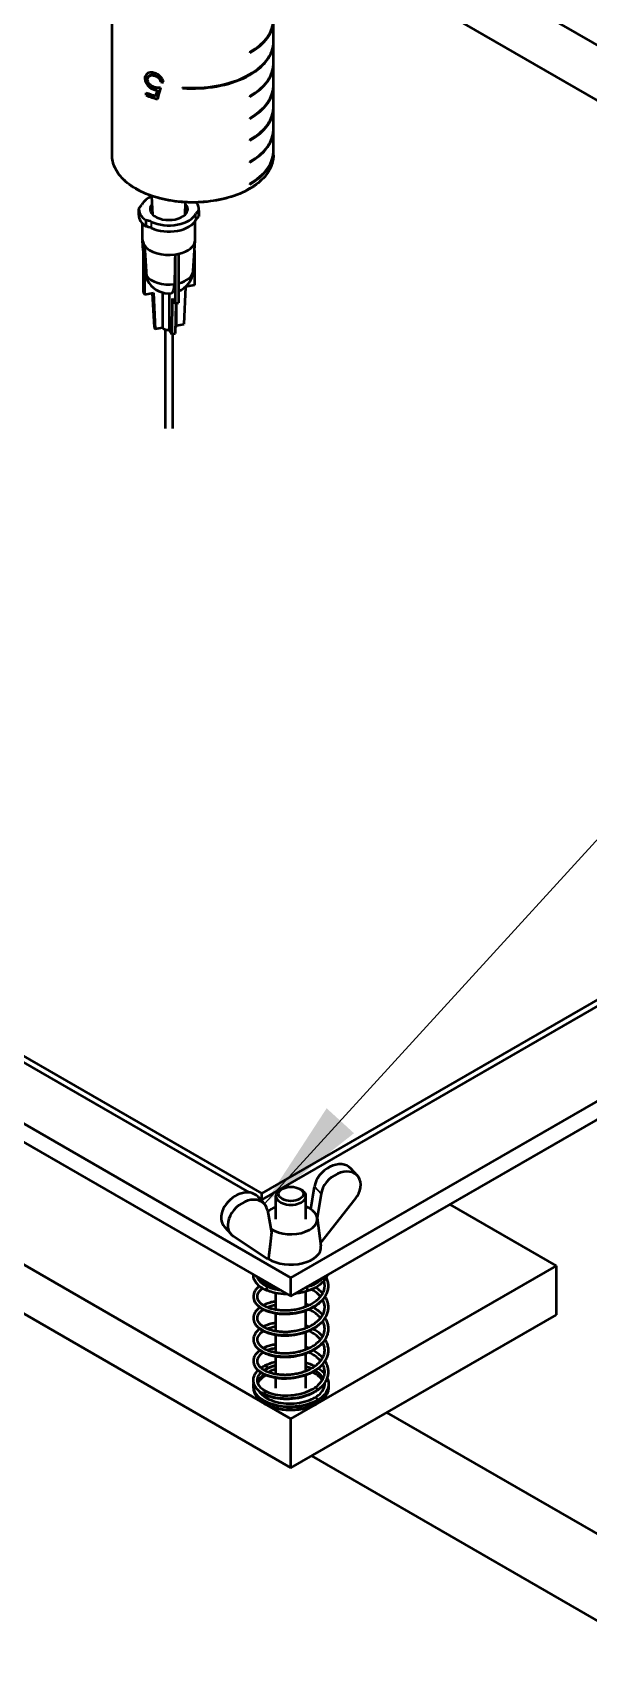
# Model space of a CAD drawing. Header units: millimetres. Extents: x -1328 to 2520, y -765 to 1782.
# Drawn here: x 1706.5 to 1780.5, y 355.6 to 573.2 of the extents above; entities that cross this region are included whole.
import ezdxf

# ---------------------------------------------------------------- set-up
doc = ezdxf.new("R2010")
doc.units = ezdxf.units.MM
doc.header["$LTSCALE"] = 6
for name, color, linetype, lineweight in [('Symbol (ISO)', 7, 'Continuous', 25), ('Visible (ISO)', 7, 'Continuous', 50), ('Visible Narrow (ISO)', 7, 'Continuous', 35)]:
    doc.layers.add(name, color=color, linetype=linetype, lineweight=lineweight)
doc.styles.add('Note Text (ISO)', font='tahoma.ttf')
doc.dimstyles.new('Default - Method 1b (ISO)$7', dxfattribs={"dimscale": 6, "dimtxt": 3.5, "dimasz": 2.5, "dimexe": 3.175, "dimexo": 0, "dimgap": 0.762, "dimtad": 1, "dimtoh": 1, "dimrnd": 1e-08, "dimtxsty": 'Note Text (ISO)', "dimcen": 0.09, "dimdle": 10, "dimclrd": 256, "dimclre": 256, "dimclrt": 256, "dimazin": 2, "dimtfac": 1, "dimtmove": 0, "dimatfit": 3, "dimfxl": 1, "dimtolj": 1, "dimlwd": -1, "dimlwe": -1, "dimarcsym": 0})

msp = doc.modelspace()

# ---------------------------------------------------------------- linework, layer by layer
at = {"layer": 'Visible (ISO)'}
for p, q in [((1717.07, 556.91), (1717.07, 602.17)), ((1890.89, 508.51), (1738.57, 596.45)), ((1885.49, 504.28), (1738.57, 589.1)), ((1738.57, 572.07), (1738.57, 574.91)), ((1735.42, 570.6), (1735.42, 570.52)), ((1738.57, 569.15), (1738.57, 571.99)), ((1738.57, 566.24), (1738.57, 569.07)), ((1721.49, 567.17), (1721.48, 567.14)), ((1721.85, 567.23), (1721.84, 567.2)), ((1722.75, 567.53), (1722.74, 567.5)), ((1723.58, 566.71), (1723.57, 566.68)), ((1726.46, 565.92), (1726.46, 565.83)), ((1738.57, 563.32), (1738.57, 566.15)), ((1721.62, 565.21), (1721.62, 564.88)), ((1721.63, 564.91), (1721.62, 564.88)), ((1721.63, 564.91), (1721.63, 565.21)), ((1722.64, 565.68), (1722.63, 565.65)), ((1722.88, 564.81), (1722.87, 564.78)), ((1723.08, 565.61), (1723.07, 565.58)), ((1735.42, 564.77), (1735.42, 564.68)), ((1735.42, 561.85), (1735.42, 561.77)), ((1738.57, 560.4), (1738.57, 563.23)), ((1738.57, 557.48), (1738.57, 560.32)), ((1735.42, 558.93), (1735.42, 558.85)), ((1738.57, 556.91), (1738.57, 557.4)), ((1735.42, 556.01), (1735.42, 555.93)), ((1735.42, 553.09), (1735.42, 553.01)), ((1722.49, 548.97), (1722.39, 551.46)), ((1720.64, 548.89), (1720.64, 549.71)), ((1726.79, 548.97), (1726.86, 550.62)), ((1728.63, 549.53), (1728.63, 548.71)), ((1728.64, 548.89), (1728.64, 549.71)), ((1721.14, 545.62), (1721.14, 547.77)), ((1721.56, 548.23), (1721.56, 547.41)), ((1728.14, 545.62), (1728.14, 548.11)), ((1721.23, 544.2), (1721.14, 545.55)), ((1721.23, 545.15), (1721.24, 545.15)), ((1721.23, 545.15), (1721.3, 545.01)), ((1721.23, 545.15), (1721.23, 538.62)), ((1721.3, 545.01), (1721.38, 544.87)), ((1721.38, 544.87), (1721.39, 544.87)), ((1721.38, 544.87), (1721.38, 538.34)), ((1727.88, 541.47), (1728.14, 545.55)), ((1728.05, 544.2), (1728.05, 539.57)), ((1725.46, 543.65), (1725.7, 543.7)), ((1725.46, 543.65), (1725.46, 543.66)), ((1725.46, 543.65), (1725.46, 537.12)), ((1725.7, 543.7), (1725.94, 543.74)), ((1725.94, 543.74), (1725.94, 543.75)), ((1725.94, 543.74), (1725.94, 537.21)), ((1721.23, 538.62), (1721.38, 538.34)), ((1721.38, 538.34), (1722.57, 538.56)), ((1722.43, 538.53), (1722.66, 533.98)), ((1722.57, 538.56), (1722.81, 533.7)), ((1723.79, 538.61), (1723.79, 533.88)), ((1724.69, 538.5), (1724.69, 533.62)), ((1725.08, 537.81), (1725.01, 533.05)), ((1725.46, 537.12), (1725.08, 537.81)), ((1726.86, 539.35), (1726.62, 534.4)), ((1728.05, 539.57), (1726.86, 539.35)), ((1725.46, 537.12), (1725.94, 537.21)), ((1725.55, 537.14), (1725.48, 533.14)), ((1725.64, 534.19), (1725.64, 537.15)), ((1722.66, 533.98), (1722.81, 533.7)), ((1723.79, 533.88), (1722.81, 533.7)), ((1724.14, 533.69), (1724.14, 520.47)), ((1724.69, 533.62), (1725.01, 533.05)), ((1725.64, 534.22), (1726.62, 534.4)), ((1725.01, 533.05), (1725.48, 533.14)), ((1725.14, 533.07), (1725.14, 520.47)), ((1572.9, 513.29), (1737, 418.55)), ((1572.9, 512.47), (1735.32, 418.7)), ((1572.9, 504.31), (1740.89, 407.32)), ((1737, 418.55), (1885.49, 504.28)), ((1737, 417.73), (1885.49, 503.46)), ((1572.9, 501.86), (1740.89, 404.87)), ((1740.89, 407.32), (1903.52, 501.22)), ((1740.89, 404.87), (1903.52, 498.77)), ((1572.9, 485.53), (1740.89, 388.54)), ((1593.1, 467.33), (1740.89, 382.01)), ((1749.74, 420.94), (1748.86, 421.91)), ((1736.47, 418.15), (1737.35, 417.18)), ((1736.69, 417.91), (1737, 417.73)), ((1737, 417.73), (1737, 418.55)), ((1738.89, 415.16), (1738.89, 418.22)), ((1739.72, 419.18), (1739.47, 419.04)), ((1742.05, 419.18), (1742.3, 419.04)), ((1742.89, 415.16), (1742.89, 418.22)), ((1743.53, 416.49), (1744.02, 419.48)), ((1744.9, 418.51), (1744.38, 415.31)), ((1737.76, 416.34), (1738.3, 413.36)), ((1744.87, 411.99), (1749.45, 417.82)), ((1776.24, 408.95), (1762.1, 417.12)), ((1732.03, 414.11), (1732.92, 413.14)), ((1744.38, 415.31), (1744.88, 411.58)), ((1737.79, 409.84), (1733.21, 412.89)), ((1744.82, 411.98), (1744.87, 411.99)), ((1737.89, 409.87), (1737.79, 409.84)), ((1740.89, 388.54), (1776.24, 408.95)), ((1740.89, 404.87), (1740.89, 407.32)), ((1776.24, 402.42), (1776.24, 408.95)), ((1738.89, 405.81), (1738.89, 406)), ((1738.89, 403.12), (1738.89, 405.3)), ((1742.89, 403.52), (1742.89, 405.52)), ((1742.89, 400.66), (1742.89, 402.99)), ((1738.89, 400.25), (1738.89, 402.61)), ((1740.89, 382.01), (1776.24, 402.42)), ((1738.89, 397.39), (1738.89, 399.75)), ((1742.89, 397.8), (1742.89, 400.13)), ((1738.89, 394.53), (1738.89, 396.89)), ((1742.89, 394.94), (1742.89, 397.27)), ((1738.89, 392.62), (1738.89, 394.03)), ((1742.89, 392.62), (1742.89, 394.41)), ((1740.89, 382.01), (1740.89, 388.54)), ((1825.25, 348.06), (1753.67, 389.39)), ((1815.25, 342.28), (1743.67, 383.61))]:
    msp.add_line(p, q, dxfattribs=at)
for start, end in [(215.8742, 275.8414), (293.5683, 354.6462)]:
    msp.add_arc((1724.64, 541.74), 3.25, start, end, dxfattribs=at)
for centre, major_axis, ratio, start_param, end_param in [((1727.82, 574.99), (10.75, 0), 0.57735, 5.497787, 6.283185), ((1727.82, 574.91), (10.75, 0), 0.57735, 5.497787, 6.289763), ((1727.79, 574.93), (10.75, 0), 0.57735, 5.502449, 5.966635), ((1727.82, 572.07), (10.75, 0), 0.57735, 4.585839, 6.283185), ((1727.82, 571.99), (10.75, 0), 0.57735, 4.585839, 6.289763), ((1727.79, 572.01), (10.75, 0), 0.57735, 4.589154, 5.966635), ((1727.82, 569.15), (10.75, 0), 0.57735, 5.497787, 6.283185), ((1727.82, 569.07), (10.75, 0), 0.57735, 5.497787, 6.289763), ((1727.82, 581.65), (-10.75, -42.16), 0.006951, 5.097044, 5.136507), ((1727.82, 572.38), (10.75, 0), 0.57735, 4.305377, 4.339562), ((1727.82, 572.38), (-10.7, 0), 0.57735, 1.162678, 1.195574), ((1727.79, 569.09), (10.75, 0), 0.57735, 5.502449, 5.966635), ((1727.82, 566.24), (10.75, 0), 0.57735, 5.497787, 6.283185), ((1727.82, 566.15), (10.75, 0), 0.57735, 5.497787, 6.289763), ((1727.82, 570.29), (-10.75, 0), 0.57735, 0.956221, 1.092187), ((1727.82, 569.95), (10.75, 0), 0.57735, 4.097814, 4.261009), ((1727.82, 569.95), (-10.7, 0), 0.57735, 0.95402, 1.117934), ((1766.58, 709.85), (-61.7, -227.11), 0.023021, 5.407001, 5.411573), ((1766.35, 709.09), (61.33, 225.77), 0.023021, 2.265703, 2.270302), ((1727.79, 566.17), (10.75, 0), 0.57735, 5.502449, 5.966635), ((1727.82, 563.32), (10.75, 0), 0.57735, 5.497787, 6.283185), ((1727.82, 563.23), (10.75, 0), 0.57735, 5.497787, 6.289763), ((1727.79, 563.26), (10.75, 0), 0.57735, 5.502449, 5.966635), ((1727.82, 560.4), (10.75, 0), 0.57735, 5.497787, 6.283185), ((1727.82, 560.32), (10.75, 0), 0.57735, 5.497787, 6.289763), ((1727.79, 560.34), (10.75, 0), 0.57735, 5.502449, 5.966635), ((1727.82, 557.48), (10.75, 0), 0.57735, 5.497787, 6.283185), ((1727.82, 557.4), (10.75, 0), 0.57735, 5.497787, 6.289763), ((1727.79, 557.42), (10.75, 0), 0.57735, 5.502449, 5.966635), ((1724.64, 549.71), (-3.75, 0), 0.57735, 5.356826, 6.004297), ((1724.64, 549.71), (-4, 0), 0.57735, 6.206535, 6.975329), ((1724.64, 548.89), (-4, 0), 0.57735, 0, 0.692143), ((1719.11, 550.62), (2, 0), 0.57735, 5.590899, 6.004297), ((1724.64, 549.71), (-2.5, 0), 0.57735, 5.794802, 9.913161), ((1724.64, 549.71), (3.75, 0), 0.57735, 4.035974, 6.004297), ((1730.17, 548.79), (-2, 0), 0.57735, 5.590899, 6.004297), ((1730.17, 547.97), (-2, 0), 0.57735, 5.590899, 6.004297), ((1724.64, 549.71), (4, 0), 0.57735, 6.206535, 6.683655), ((1724.64, 548.89), (4, 0), 0.57735, 6.206535, 6.283185), ((1721.04, 547.12), (-2, 0), 0.57735, 4.035974, 4.449372), ((1721.04, 546.3), (-2, 0), 0.57735, 4.035974, 4.449372), ((1724.64, 548.89), (3.75, 0), 0.57735, 4.035974, 6.004297), ((1724.64, 545.62), (-3.5, 0), 0.57735, 0, 0.236257), ((1724.64, 545.62), (-3.5, 0), 0.57735, 0.236257, 0.307747), ((1724.64, 545.62), (-3.5, 0), 0.57735, 0.307747, 0.379236), ((1724.64, 545.62), (-3.5, 0), 0.57735, 0.379236, 1.807053), ((1724.64, 545.62), (3.5, 0), 0.57735, 5.091625, 6.283185), ((1724.64, 545.62), (-3.5, 0), 0.57735, 1.807053, 1.878543), ((1724.64, 545.62), (-3.5, 0), 0.57735, 1.878543, 1.950032), ((1724.72, 541.6), (-2.84, -1.56), 0.778136, 5.954939, 6.378991), ((1724.64, 541.54), (-3.24, 0), 0.57735, 0.385033, 1.801257), ((1724.64, 541.54), (3.24, 0), 0.57735, 5.125005, 6.246119), ((1724.4, 541.7), (0.58, -3.18), 0.247326, 6.263475, 7.139158), ((1724.64, 534.19), (-1, 0), 0.57735, 0.560427, 1.625863), ((1724.64, 534.19), (1, 0), 0.57735, 5.740142, 6.283185), ((1746.64, 419.89), (2.22, 2.02), 0.722628, 0, 2.401336), ((1747.52, 418.92), (2.22, 2.02), 0.722628, 4.939948, 8.684522), ((1734.25, 416.13), (2.22, 2.02), 0.722628, 0, 3.141593), ((1740.89, 418.22), (-2, 0), 0.57735, 5.497787, 10.210176), ((1735.13, 415.16), (-2.22, -2.02), 0.722628, 2.7174, 6.461973), ((1740.89, 415.16), (-3.5, 0), 0.57735, 5.320635, 5.793468), ((1740.89, 415.16), (3.5, 0), 0.57735, 3.84104, 6.767414), ((1740.89, 415.16), (-3.5, 0), 0.57735, 3.625821, 4.104143), ((1740.89, 411.4), (4, 0), 0.57735, 3.865612, 6.360121), ((1737.79, 405.89), (0.087, 0.234), 0.595894, 6.254314, 8.544271), ((1737.79, 405.89), (-0.087, -0.234), 0.595894, 5.402679, 6.256189), ((1743.03, 405.83), (-0.093, 0.232), 0.298579, 4.010283, 6.099125), ((1743.03, 405.83), (0.093, -0.232), 0.298579, 6.27153, 7.151875), ((1737.53, 395.43), (-0.101, 0.229), 0.64073, 3.992663, 6.312652), ((1737.53, 395.43), (0.101, -0.229), 0.64073, 0.031581, 0.851071), ((1744.25, 395.17), (-0.145, -0.204), 0.506095, 6.173685, 6.326105), ((1737.53, 391.96), (0.101, 0.229), 0.64073, 6.267227, 8.573707), ((1737.53, 391.96), (-0.101, -0.229), 0.64073, 5.432115, 6.268289), ((1744.25, 392.52), (-0.145, 0.204), 0.506095, 3.875006, 6.272903), ((1744.25, 392.52), (0.145, -0.204), 0.506095, 6.27367, 7.016598), ((1744.25, 391.19), (-0.145, 0.204), 0.506095, 6.240266, 6.240318)]:
    msp.add_ellipse(centre, major_axis=major_axis, ratio=ratio, start_param=start_param, end_param=end_param, dxfattribs=at)
msp.add_ellipse((1740.89, 418.51), major_axis=(-1.65, 0), ratio=0.57735, dxfattribs=at)
for points, knots in [([(1722.76, 567.82), (1722.66, 567.86), (1722.55, 567.88), (1722.34, 567.91), (1722.24, 567.92), (1722.04, 567.9), (1721.93, 567.87), (1721.79, 567.8), (1721.7, 567.74), (1721.55, 567.52), (1721.53, 567.43), (1721.49, 567.29), (1721.49, 567.21), (1721.48, 567.14)], [0, 0, 0, 0, 0.0343655, 0.0343655, 0.0650298, 0.0650298, 0.1017436, 0.1017436, 0.1289211, 0.1289211, 0.1510783, 0.1510783, 0.2160246, 0.2160246, 0.2160246, 0.2160246]), ([(1721.48, 567.14), (1721.49, 567.07), (1721.49, 566.99), (1721.52, 566.83), (1721.54, 566.75), (1721.61, 566.57), (1721.67, 566.42), (1721.95, 566.05), (1722.08, 565.94), (1722.25, 565.82), (1722.32, 565.78), (1722.51, 565.68), (1722.6, 565.66), (1722.63, 565.65)], [0, 0, 0, 0, 0.02381391, 0.02381391, 0.03531669, 0.03531669, 0.04389432, 0.04389432, 0.05241904, 0.05241904, 0.05940122, 0.05940122, 0.07021926, 0.07021926, 0.07021926, 0.07021926]), ([(1721.49, 567.17), (1721.5, 567.24), (1721.5, 567.32), (1721.53, 567.43), (1721.53, 567.44), (1721.53, 567.44)], [-0.1717895, -0.1717895, -0.1717895, -0.1717895, -0.12135166, -0.12135166, -0.11970002, -0.11970002, -0.11970002, -0.11970002]), ([(1722.64, 565.68), (1722.61, 565.69), (1722.52, 565.71), (1722.33, 565.81), (1722.26, 565.85), (1722.1, 565.97), (1721.96, 566.08), (1721.68, 566.44), (1721.62, 566.6), (1721.55, 566.78), (1721.53, 566.86), (1721.5, 567.02), (1721.5, 567.1), (1721.49, 567.17)], [-0.06610665, -0.06610665, -0.06610665, -0.06610665, -0.05638024, -0.05638024, -0.05012771, -0.05012771, -0.04240987, -0.04240987, -0.0346039, -0.0346039, -0.02366841, -0.02366841, 0, 0, 0, 0]), ([(1721.81, 566.99), (1721.81, 567.05), (1721.81, 567.11), (1721.85, 567.24), (1721.87, 567.29), (1721.93, 567.37), (1721.99, 567.43), (1722.21, 567.55), (1722.34, 567.55), (1722.53, 567.55), (1722.63, 567.53), (1722.74, 567.5)], [0, 0, 0, 0, 0.0204291, 0.0204291, 0.0410018, 0.0410018, 0.0919687, 0.0919687, 0.1567535, 0.1567535, 0.3341636, 0.3341636, 0.3341636, 0.3341636]), ([(1722.69, 565.96), (1722.56, 566), (1722.45, 566.06), (1722.28, 566.16), (1722.18, 566.23), (1722.01, 566.43), (1721.94, 566.52), (1721.88, 566.66), (1721.85, 566.72), (1721.81, 566.89), (1721.81, 566.96), (1721.81, 566.99)], [0, 0, 0, 0, 0.0443111, 0.0443111, 0.0737593, 0.0737593, 0.0941447, 0.0941447, 0.1046511, 0.1046511, 0.1156795, 0.1156795, 0.1156795, 0.1156795]), ([(1722.75, 567.53), (1722.64, 567.56), (1722.54, 567.58), (1722.35, 567.58), (1722.22, 567.58), (1722, 567.47), (1721.94, 567.4), (1721.89, 567.32), (1721.86, 567.29), (1721.85, 567.23)], [-0.333311, -0.333311, -0.333311, -0.333311, -0.1567369, -0.1567369, -0.0919623, -0.0919623, -0.0410575, -0.0410575, -0.022502, -0.022502, -0.022502, -0.022502]), ([(1723.52, 565.9), (1723.38, 565.88), (1723.25, 565.88), (1722.96, 565.9), (1722.83, 565.92), (1722.69, 565.96)], [0, 0, 0, 0, 0.0486804, 0.0486804, 0.1002241, 0.1002241, 0.1002241, 0.1002241]), ([(1722.74, 567.5), (1722.85, 567.46), (1722.94, 567.42), (1723.07, 567.34), (1723.17, 567.28), (1723.34, 567.13), (1723.4, 567.05), (1723.52, 566.85), (1723.55, 566.76), (1723.57, 566.68)], [0, 0, 0, 0, 0.0385812, 0.0385812, 0.0692209, 0.0692209, 0.0890485, 0.0890485, 0.1117403, 0.1117403, 0.1117403, 0.1117403]), ([(1723.58, 566.71), (1723.56, 566.78), (1723.53, 566.88), (1723.42, 567.08), (1723.35, 567.16), (1723.18, 567.31), (1723.08, 567.37), (1722.96, 567.44), (1722.87, 567.49), (1722.75, 567.53)], [-0.1122154, -0.1122154, -0.1122154, -0.1122154, -0.0895958, -0.0895958, -0.0699642, -0.0699642, -0.039369, -0.039369, 0, 0, 0, 0]), ([(1723.91, 566.6), (1723.89, 566.71), (1723.86, 566.84), (1723.74, 567.07), (1723.67, 567.2), (1723.41, 567.48), (1723.29, 567.57), (1723, 567.75), (1722.86, 567.79), (1722.76, 567.82)], [0, 0, 0, 0, 0.03883763, 0.03883763, 0.05404017, 0.05404017, 0.06665008, 0.06665008, 0.08498429, 0.08498429, 0.08498429, 0.08498429]), ([(1722.63, 565.65), (1722.76, 565.61), (1722.85, 565.6), (1722.95, 565.58), (1723.03, 565.58), (1723.07, 565.58)], [0, 0, 0, 0, 0.0429544, 0.0429544, 0.6762443, 0.6762443, 0.6762443, 0.6762443]), ([(1723.08, 565.61), (1723.04, 565.61), (1722.96, 565.61), (1722.86, 565.63), (1722.77, 565.64), (1722.64, 565.68)], [-0.6658948, -0.6658948, -0.6658948, -0.6658948, -0.0430109, -0.0430109, 0, 0, 0, 0]), ([(1738.57, 556.91), (1738.57, 556.25), (1738.39, 555.59), (1737.7, 554.32), (1737.18, 553.72), (1735.84, 552.64), (1735.01, 552.16), (1733.14, 551.38), (1732.09, 551.08), (1729.9, 550.68), (1728.75, 550.59), (1726.46, 550.61), (1725.32, 550.73), (1723.15, 551.18), (1722.13, 551.51), (1720.32, 552.33), (1719.52, 552.83), (1718.23, 553.96), (1717.75, 554.6), (1717.2, 555.8), (1717.07, 556.35), (1717.07, 556.91)], [0.785398, 0.785398, 0.785398, 0.785398, 1.091341, 1.091341, 1.406543, 1.406543, 1.729719, 1.729719, 2.053553, 2.053553, 2.376723, 2.376723, 2.699637, 2.699637, 3.022878, 3.022878, 3.346777, 3.346777, 3.669496, 3.669496, 3.926991, 3.926991, 3.926991, 3.926991]), ([(1721.39, 544.87), (1721.41, 544.5), (1721.43, 544.13), (1721.46, 543.75), (1721.52, 542.78), (1721.58, 541.81), (1721.64, 540.84)], [0.005839192, 0.005839192, 0.005839192, 0.005839192, 0.007232667, 0.007232667, 0.007232667, 0.010846092, 0.010846092, 0.010846092, 0.010846092]), ([(1725.46, 543.66), (1725.45, 543.29), (1725.44, 542.93), (1725.44, 542.56), (1725.42, 541.61), (1725.4, 540.67), (1725.38, 539.72)], [0.005839192, 0.005839192, 0.005839192, 0.005839192, 0.007232667, 0.007232667, 0.007232667, 0.010846092, 0.010846092, 0.010846092, 0.010846092]), ([(1737.7, 405.66), (1737.28, 405.82), (1736.91, 406.04), (1736.33, 406.52), (1736.12, 406.8), (1735.91, 407.31), (1735.88, 407.53), (1735.89, 407.75)], [0.0001206, 0.0001206, 0.0001206, 0.0001206, 0.1653575, 0.1653575, 0.3281743, 0.3281743, 0.4437463, 0.4437463, 0.4437463, 0.4437463]), ([(1736.69, 406.22), (1736.55, 406.11), (1736.42, 405.99), (1736.2, 405.74), (1736.11, 405.6), (1735.98, 405.33), (1735.93, 405.2), (1735.88, 404.93), (1735.88, 404.8), (1735.91, 404.54), (1735.95, 404.41), (1736.05, 404.16), (1736.13, 404.03), (1736.31, 403.78), (1736.43, 403.66), (1736.7, 403.43), (1736.86, 403.32), (1737.2, 403.12), (1737.39, 403.03), (1737.8, 402.87), (1738.02, 402.8), (1738.48, 402.68), (1738.72, 402.63), (1739.22, 402.56), (1739.48, 402.54), (1740, 402.51), (1740.26, 402.51), (1740.8, 402.54), (1741.07, 402.57), (1741.6, 402.65), (1741.87, 402.7), (1742.39, 402.83), (1742.64, 402.9), (1743.13, 403.08), (1743.37, 403.18), (1743.83, 403.4), (1744.04, 403.53), (1744.45, 403.79), (1744.63, 403.94), (1744.97, 404.24), (1745.12, 404.4), (1745.39, 404.74), (1745.5, 404.91), (1745.68, 405.27), (1745.76, 405.45), (1745.85, 405.81), (1745.88, 405.99), (1745.89, 406.36), (1745.88, 406.54), (1745.81, 406.9), (1745.75, 407.08), (1745.66, 407.3), (1745.63, 407.36), (1745.61, 407.41)], [22.223757, 22.223757, 22.223757, 22.223757, 22.385909, 22.385909, 22.545606, 22.545606, 22.694869, 22.694869, 22.835133, 22.835133, 22.974636, 22.974636, 23.12154, 23.12154, 23.278678, 23.278678, 23.442631, 23.442631, 23.608772, 23.608772, 23.774829, 23.774829, 23.940244, 23.940244, 24.105075, 24.105075, 24.269522, 24.269522, 24.433791, 24.433791, 24.598061, 24.598061, 24.762479, 24.762479, 24.927132, 24.927132, 25.091991, 25.091991, 25.25677, 25.25677, 25.420711, 25.420711, 25.582449, 25.582449, 25.740502, 25.740502, 25.894624, 25.894624, 26.046722, 26.046722, 26.199905, 26.199905, 26.246086, 26.246086, 26.246086, 26.246086]), ([(1738.97, 405.98), (1738.96, 405.98), (1738.95, 405.98), (1738.45, 406.1), (1737.99, 406.26), (1737.19, 406.67), (1736.84, 406.91), (1736.45, 407.3), (1736.35, 407.41), (1736.27, 407.54)], [1.0899304, 1.0899304, 1.0899304, 1.0899304, 1.092443, 1.092443, 1.2518459, 1.2518459, 1.4123645, 1.4123645, 1.4775989, 1.4775989, 1.4775989, 1.4775989]), ([(1736.46, 407.3), (1736.5, 407.19), (1736.56, 407.08), (1736.81, 406.75), (1737.08, 406.53), (1737.56, 406.26), (1737.71, 406.19), (1737.88, 406.12)], [0.2292955, 0.2292955, 0.2292955, 0.2292955, 0.3067288, 0.3067288, 0.4681849, 0.4681849, 0.5350159, 0.5350159, 0.5350159, 0.5350159]), ([(1745.29, 407.41), (1745.14, 407.24), (1744.96, 407.08), (1744.42, 406.67), (1744.01, 406.45), (1743.38, 406.2), (1743.18, 406.14), (1742.98, 406.08)], [0.3591742, 0.3591742, 0.3591742, 0.3591742, 0.4530182, 0.4530182, 0.6123485, 0.6123485, 0.6782959, 0.6782959, 0.6782959, 0.6782959]), ([(1745.73, 407.67), (1745.61, 407.37), (1745.42, 407.08), (1744.9, 406.53), (1744.56, 406.27), (1743.85, 405.87), (1743.49, 405.72), (1743.12, 405.6)], [0.1580472, 0.1580472, 0.1580472, 0.1580472, 0.2998238, 0.2998238, 0.4562522, 0.4562522, 0.5812746, 0.5812746, 0.5812746, 0.5812746]), ([(1736.75, 403.4), (1736.73, 403.38), (1736.7, 403.36), (1736.53, 403.23), (1736.4, 403.11), (1736.18, 402.85), (1736.09, 402.72), (1735.97, 402.45), (1735.92, 402.31), (1735.88, 402.05), (1735.88, 401.91), (1735.92, 401.65), (1735.96, 401.53), (1736.07, 401.27), (1736.14, 401.15), (1736.33, 400.9), (1736.45, 400.78), (1736.73, 400.55), (1736.88, 400.44), (1737.24, 400.25), (1737.43, 400.15), (1737.84, 400), (1738.06, 399.93), (1738.52, 399.81), (1738.77, 399.76), (1739.27, 399.69), (1739.52, 399.67), (1740.05, 399.65), (1740.31, 399.65), (1740.85, 399.68), (1741.12, 399.71), (1741.65, 399.79), (1741.91, 399.85), (1742.43, 399.98), (1742.69, 400.06), (1743.18, 400.24), (1743.42, 400.34), (1743.87, 400.57), (1744.08, 400.69), (1744.48, 400.96), (1744.67, 401.1), (1745, 401.41), (1745.15, 401.57), (1745.41, 401.91), (1745.52, 402.08), (1745.7, 402.44), (1745.77, 402.62), (1745.86, 402.98), (1745.88, 403.17), (1745.89, 403.53), (1745.87, 403.71), (1745.8, 404.07), (1745.74, 404.25), (1745.6, 404.56), (1745.53, 404.7), (1745.44, 404.83)], [15.919664, 15.919664, 15.919664, 15.919664, 15.947733, 15.947733, 16.112644, 16.112644, 16.271824, 16.271824, 16.420405, 16.420405, 16.560354, 16.560354, 16.700108, 16.700108, 16.847625, 16.847625, 17.005319, 17.005319, 17.169518, 17.169518, 17.335695, 17.335695, 17.501719, 17.501719, 17.667094, 17.667094, 17.831895, 17.831895, 17.996326, 17.996326, 18.16059, 18.16059, 18.324866, 18.324866, 18.489296, 18.489296, 18.653964, 18.653964, 18.81883, 18.81883, 18.983586, 18.983586, 19.147437, 19.147437, 19.308989, 19.308989, 19.46679, 19.46679, 19.620713, 19.620713, 19.772786, 19.772786, 19.926129, 19.926129, 20.049983, 20.049983, 20.049983, 20.049983]), ([(1737.14, 405.92), (1737.11, 405.91), (1737.09, 405.89), (1736.94, 405.78), (1736.83, 405.69), (1736.65, 405.51), (1736.58, 405.41), (1736.47, 405.21), (1736.43, 405.11), (1736.38, 404.9), (1736.38, 404.79), (1736.42, 404.56), (1736.47, 404.44), (1736.6, 404.22), (1736.68, 404.12), (1736.88, 403.93), (1736.99, 403.84), (1737.25, 403.67), (1737.4, 403.59), (1737.72, 403.44), (1737.89, 403.37), (1738.27, 403.25), (1738.47, 403.2), (1738.88, 403.11), (1739.1, 403.08), (1739.56, 403.03), (1739.79, 403.02), (1740.27, 403.01), (1740.51, 403.02), (1740.99, 403.06), (1741.24, 403.09), (1741.72, 403.18), (1741.95, 403.23), (1742.42, 403.36), (1742.64, 403.43), (1743.07, 403.6), (1743.28, 403.69), (1743.67, 403.89), (1743.86, 404), (1744.2, 404.24), (1744.36, 404.36), (1744.64, 404.62), (1744.77, 404.76), (1744.99, 405.04), (1745.08, 405.18), (1745.23, 405.48), (1745.29, 405.63), (1745.37, 405.95), (1745.39, 406.11), (1745.39, 406.43), (1745.37, 406.59), (1745.31, 406.81), (1745.29, 406.87), (1745.27, 406.93)], [22.162773, 22.162773, 22.162773, 22.162773, 22.193674, 22.193674, 22.349043, 22.349043, 22.507221, 22.507221, 22.67581, 22.67581, 22.866829, 22.866829, 23.059184, 23.059184, 23.226452, 23.226452, 23.38391, 23.38391, 23.539168, 23.539168, 23.694612, 23.694612, 23.850808, 23.850808, 24.007722, 24.007722, 24.165158, 24.165158, 24.322901, 24.322901, 24.480755, 24.480755, 24.63855, 24.63855, 24.796149, 24.796149, 24.953468, 24.953468, 25.110531, 25.110531, 25.267591, 25.267591, 25.42534, 25.42534, 25.585189, 25.585189, 25.749295, 25.749295, 25.919224, 25.919224, 26.092347, 26.092347, 26.153577, 26.153577, 26.153577, 26.153577]), ([(1737.34, 406.6), (1737.29, 406.58), (1737.25, 406.56), (1737.19, 406.53), (1737.17, 406.52), (1737.15, 406.51)], [22.01660316, 22.01660316, 22.01660316, 22.01660316, 22.05456973, 22.05456973, 22.07285061, 22.07285061, 22.07285061, 22.07285061]), ([(1740.4, 405.15), (1740.26, 405.15), (1740.11, 405.15), (1739.44, 405.19), (1738.93, 405.27), (1738.2, 405.47), (1737.94, 405.56), (1737.7, 405.66)], [0.2795926, 0.2795926, 0.2795926, 0.2795926, 0.3237518, 0.3237518, 0.4834953, 0.4834953, 0.5762751, 0.5762751, 0.5762751, 0.5762751]), ([(1737.88, 406.12), (1738.24, 405.97), (1738.66, 405.85), (1739.2, 405.75), (1739.31, 405.73), (1739.42, 405.72)], [0, 0, 0, 0, 0.1448059, 0.1448059, 0.1794025, 0.1794025, 0.1794025, 0.1794025]), ([(1743.12, 405.6), (1742.64, 405.42), (1742.1, 405.3), (1741.54, 405.22), (1741.51, 405.22), (1741.48, 405.21)], [0, 0, 0, 0, 0.1636224, 0.1636224, 0.1714729, 0.1714729, 0.1714729, 0.1714729]), ([(1744.82, 404.83), (1744.71, 404.97), (1744.58, 405.1), (1744.29, 405.36), (1744.13, 405.48), (1743.85, 405.66), (1743.74, 405.73), (1743.63, 405.79)], [20.1515024, 20.1515024, 20.1515024, 20.1515024, 20.3079786, 20.3079786, 20.4655621, 20.4655621, 20.5577241, 20.5577241, 20.5577241, 20.5577241]), ([(1745.12, 405.26), (1745.07, 405.31), (1745.01, 405.37), (1744.8, 405.58), (1744.63, 405.73), (1744.35, 405.93), (1744.26, 405.99), (1744.17, 406.05)], [20.1874205, 20.1874205, 20.1874205, 20.1874205, 20.2437722, 20.2437722, 20.407182, 20.407182, 20.4817767, 20.4817767, 20.4817767, 20.4817767]), ([(1737.23, 403.12), (1737.17, 403.08), (1737.11, 403.04), (1736.93, 402.91), (1736.82, 402.82), (1736.64, 402.63), (1736.57, 402.54), (1736.46, 402.34), (1736.42, 402.24), (1736.38, 402.02), (1736.38, 401.91), (1736.43, 401.68), (1736.47, 401.57), (1736.61, 401.35), (1736.69, 401.25), (1736.89, 401.06), (1737.01, 400.97), (1737.27, 400.8), (1737.42, 400.72), (1737.74, 400.57), (1737.91, 400.5), (1738.29, 400.38), (1738.49, 400.33), (1738.91, 400.25), (1739.13, 400.21), (1739.58, 400.17), (1739.82, 400.16), (1740.29, 400.15), (1740.53, 400.16), (1741.02, 400.21), (1741.26, 400.24), (1741.74, 400.32), (1741.98, 400.38), (1742.44, 400.5), (1742.67, 400.58), (1743.1, 400.75), (1743.3, 400.84), (1743.69, 401.04), (1743.88, 401.15), (1744.22, 401.39), (1744.37, 401.51), (1744.65, 401.77), (1744.78, 401.91), (1745, 402.19), (1745.09, 402.34), (1745.24, 402.63), (1745.29, 402.79), (1745.37, 403.1), (1745.39, 403.26), (1745.39, 403.59), (1745.36, 403.75), (1745.28, 404.07), (1745.21, 404.23), (1745.13, 404.39), (1745.12, 404.4), (1745.12, 404.4)], [15.846121, 15.846121, 15.846121, 15.846121, 15.916154, 15.916154, 16.071557, 16.071557, 16.229941, 16.229941, 16.399146, 16.399146, 16.591008, 16.591008, 16.78243, 16.78243, 16.949092, 16.949092, 17.106385, 17.106385, 17.261625, 17.261625, 17.417093, 17.417093, 17.573317, 17.573317, 17.730254, 17.730254, 17.887705, 17.887705, 18.045455, 18.045455, 18.203309, 18.203309, 18.361099, 18.361099, 18.518689, 18.518689, 18.675998, 18.675998, 18.833055, 18.833055, 18.990124, 18.990124, 19.14792, 19.14792, 19.307883, 19.307883, 19.472185, 19.472185, 19.642314, 19.642314, 19.81543, 19.81543, 19.984968, 19.984968, 19.992991, 19.992991, 19.992991, 19.992991]), ([(1738.89, 404.19), (1738.73, 404.17), (1738.59, 404.14), (1738.2, 404.06), (1737.98, 403.99), (1737.58, 403.85), (1737.4, 403.77), (1737.23, 403.69)], [15.3482177, 15.3482177, 15.3482177, 15.3482177, 15.4503494, 15.4503494, 15.6155906, 15.6155906, 15.7658239, 15.7658239, 15.7658239, 15.7658239]), ([(1738.89, 403.69), (1738.78, 403.67), (1738.67, 403.65), (1738.35, 403.58), (1738.16, 403.52), (1737.92, 403.44), (1737.87, 403.42), (1737.82, 403.4)], [15.366844, 15.366844, 15.366844, 15.366844, 15.4479808, 15.4479808, 15.6047748, 15.6047748, 15.6504723, 15.6504723, 15.6504723, 15.6504723]), ([(1743.24, 403.67), (1743.19, 403.7), (1743.14, 403.72), (1743.02, 403.76), (1742.95, 403.79), (1742.89, 403.81)], [14.4277977, 14.4277977, 14.4277977, 14.4277977, 14.46351828, 14.46351828, 14.50748663, 14.50748663, 14.50748663, 14.50748663]), ([(1744.82, 401.97), (1744.82, 401.97), (1744.82, 401.98), (1744.7, 402.12), (1744.57, 402.25), (1744.27, 402.51), (1744.11, 402.63), (1743.76, 402.86), (1743.57, 402.97), (1743.33, 403.09), (1743.28, 403.11), (1743.24, 403.13)], [13.8683173, 13.8683173, 13.8683173, 13.8683173, 13.8712102, 13.8712102, 14.0305703, 14.0305703, 14.1881156, 14.1881156, 14.3451411, 14.3451411, 14.378922, 14.378922, 14.378922, 14.378922]), ([(1745.12, 402.4), (1745.06, 402.46), (1745, 402.53), (1744.77, 402.75), (1744.59, 402.9), (1744.22, 403.17), (1744.02, 403.29), (1743.81, 403.4)], [13.9042354, 13.9042354, 13.9042354, 13.9042354, 13.9704607, 13.9704607, 14.1339821, 14.1339821, 14.2909394, 14.2909394, 14.2909394, 14.2909394]), ([(1736.75, 400.54), (1736.72, 400.52), (1736.68, 400.49), (1736.5, 400.35), (1736.37, 400.22), (1736.16, 399.97), (1736.08, 399.83), (1735.96, 399.56), (1735.92, 399.43), (1735.88, 399.16), (1735.88, 399.03), (1735.92, 398.77), (1735.96, 398.64), (1736.08, 398.39), (1736.16, 398.26), (1736.35, 398.02), (1736.47, 397.9), (1736.75, 397.67), (1736.91, 397.56), (1737.27, 397.37), (1737.46, 397.28), (1737.88, 397.12), (1738.1, 397.05), (1738.57, 396.94), (1738.81, 396.89), (1739.31, 396.83), (1739.57, 396.81), (1740.09, 396.79), (1740.36, 396.79), (1740.9, 396.83), (1741.16, 396.86), (1741.7, 396.94), (1741.96, 397), (1742.48, 397.13), (1742.73, 397.21), (1743.22, 397.39), (1743.46, 397.5), (1743.91, 397.73), (1744.12, 397.85), (1744.51, 398.12), (1744.7, 398.27), (1745.03, 398.58), (1745.18, 398.74), (1745.43, 399.08), (1745.54, 399.25), (1745.71, 399.61), (1745.78, 399.79), (1745.86, 400.16), (1745.89, 400.34), (1745.89, 400.7), (1745.87, 400.88), (1745.79, 401.24), (1745.73, 401.42), (1745.59, 401.72), (1745.52, 401.85), (1745.44, 401.97)], [9.636479, 9.636479, 9.636479, 9.636479, 9.67464, 9.67464, 9.839358, 9.839358, 9.998001, 9.998001, 10.145906, 10.145906, 10.285575, 10.285575, 10.425609, 10.425609, 10.573749, 10.573749, 10.731984, 10.731984, 10.896412, 10.896412, 11.062617, 11.062617, 11.228606, 11.228606, 11.393941, 11.393941, 11.558714, 11.558714, 11.723129, 11.723129, 11.887389, 11.887389, 12.051671, 12.051671, 12.216113, 12.216113, 12.380797, 12.380797, 12.545668, 12.545668, 12.710398, 12.710398, 12.874155, 12.874155, 13.035515, 13.035515, 13.193062, 13.193062, 13.346795, 13.346795, 13.498856, 13.498856, 13.652367, 13.652367, 13.766798, 13.766798, 13.766798, 13.766798]), ([(1737.23, 400.26), (1737.16, 400.21), (1737.1, 400.17), (1736.92, 400.04), (1736.81, 399.95), (1736.64, 399.76), (1736.57, 399.67), (1736.46, 399.47), (1736.42, 399.37), (1736.38, 399.15), (1736.38, 399.04), (1736.43, 398.81), (1736.48, 398.7), (1736.62, 398.48), (1736.7, 398.38), (1736.9, 398.19), (1737.02, 398.1), (1737.28, 397.93), (1737.43, 397.85), (1737.76, 397.7), (1737.93, 397.63), (1738.31, 397.52), (1738.51, 397.47), (1738.93, 397.38), (1739.15, 397.35), (1739.61, 397.31), (1739.84, 397.3), (1740.32, 397.29), (1740.56, 397.3), (1741.05, 397.35), (1741.29, 397.38), (1741.77, 397.47), (1742, 397.52), (1742.47, 397.65), (1742.69, 397.73), (1743.12, 397.9), (1743.33, 397.99), (1743.72, 398.19), (1743.9, 398.31), (1744.24, 398.54), (1744.39, 398.67), (1744.67, 398.93), (1744.79, 399.06), (1745.01, 399.35), (1745.1, 399.49), (1745.24, 399.79), (1745.3, 399.94), (1745.37, 400.26), (1745.39, 400.42), (1745.38, 400.74), (1745.36, 400.91), (1745.27, 401.23), (1745.2, 401.38), (1745.12, 401.54), (1745.12, 401.54), (1745.12, 401.54)], [9.562935, 9.562935, 9.562935, 9.562935, 9.638655, 9.638655, 9.794097, 9.794097, 9.952698, 9.952698, 10.12254, 10.12254, 10.31522, 10.31522, 10.505667, 10.505667, 10.671746, 10.671746, 10.828883, 10.828883, 10.984107, 10.984107, 11.139599, 11.139599, 11.295852, 11.295852, 11.452811, 11.452811, 11.610276, 11.610276, 11.768034, 11.768034, 11.925889, 11.925889, 12.083673, 12.083673, 12.241254, 12.241254, 12.398552, 12.398552, 12.555603, 12.555603, 12.712682, 12.712682, 12.870526, 12.870526, 13.030607, 13.030607, 13.19511, 13.19511, 13.365435, 13.365435, 13.538534, 13.538534, 13.707855, 13.707855, 13.709806, 13.709806, 13.709806, 13.709806]), ([(1738.89, 401.33), (1738.72, 401.31), (1738.56, 401.28), (1738.16, 401.18), (1737.94, 401.12), (1737.55, 400.98), (1737.38, 400.91), (1737.23, 400.83)], [9.0650323, 9.0650323, 9.0650323, 9.0650323, 9.1771922, 9.1771922, 9.3424715, 9.3424715, 9.4826391, 9.4826391, 9.4826391, 9.4826391]), ([(1738.89, 400.83), (1738.77, 400.81), (1738.65, 400.78), (1738.33, 400.71), (1738.14, 400.65), (1737.91, 400.57), (1737.86, 400.56), (1737.82, 400.54)], [9.0836587, 9.0836587, 9.0836587, 9.0836587, 9.1705545, 9.1705545, 9.3273239, 9.3273239, 9.3672872, 9.3672872, 9.3672872, 9.3672872]), ([(1743.24, 400.81), (1743.17, 400.84), (1743.11, 400.87), (1742.99, 400.91), (1742.94, 400.93), (1742.89, 400.95)], [8.14461256, 8.14461256, 8.14461256, 8.14461256, 8.19035298, 8.19035298, 8.22430145, 8.22430145, 8.22430145, 8.22430145]), ([(1745.12, 399.54), (1745.05, 399.61), (1744.98, 399.69), (1744.74, 399.91), (1744.56, 400.06), (1744.19, 400.32), (1744.01, 400.43), (1743.81, 400.54)], [7.6210503, 7.6210503, 7.6210503, 7.6210503, 7.6971588, 7.6971588, 7.8607863, 7.8607863, 8.0077539, 8.0077539, 8.0077539, 8.0077539]), ([(1736.75, 397.68), (1736.71, 397.65), (1736.66, 397.61), (1736.48, 397.47), (1736.35, 397.34), (1736.15, 397.08), (1736.06, 396.95), (1735.95, 396.68), (1735.91, 396.54), (1735.88, 396.28), (1735.89, 396.14), (1735.93, 395.89), (1735.97, 395.76), (1736.09, 395.5), (1736.17, 395.38), (1736.37, 395.13), (1736.5, 395.02), (1736.78, 394.79), (1736.95, 394.68), (1737.3, 394.49), (1737.5, 394.4), (1737.92, 394.25), (1738.14, 394.18), (1738.61, 394.07), (1738.86, 394.03), (1739.36, 393.96), (1739.62, 393.94), (1740.14, 393.93), (1740.41, 393.94), (1740.94, 393.97), (1741.21, 394), (1741.75, 394.09), (1742.01, 394.15), (1742.53, 394.28), (1742.78, 394.37), (1743.27, 394.55), (1743.5, 394.66), (1743.95, 394.89), (1744.16, 395.02), (1744.55, 395.29), (1744.73, 395.44), (1745.06, 395.75), (1745.2, 395.91), (1745.45, 396.25), (1745.56, 396.43), (1745.72, 396.78), (1745.79, 396.97), (1745.87, 397.33), (1745.89, 397.51), (1745.89, 397.88), (1745.86, 398.06), (1745.78, 398.41), (1745.72, 398.59), (1745.58, 398.88), (1745.52, 399), (1745.44, 399.11)], [3.353294, 3.353294, 3.353294, 3.353294, 3.401542, 3.401542, 3.566051, 3.566051, 3.724135, 3.724135, 3.871375, 3.871375, 4.010797, 4.010797, 4.151143, 4.151143, 4.299913, 4.299913, 4.458671, 4.458671, 4.623312, 4.623312, 4.789538, 4.789538, 4.95549, 4.95549, 5.120787, 5.120787, 5.285532, 5.285532, 5.449932, 5.449932, 5.614189, 5.614189, 5.778476, 5.778476, 5.942932, 5.942932, 6.10763, 6.10763, 6.272507, 6.272507, 6.437207, 6.437207, 6.600864, 6.600864, 6.762026, 6.762026, 6.91932, 6.91932, 7.072871, 7.072871, 7.224931, 7.224931, 7.378618, 7.378618, 7.483612, 7.483612, 7.483612, 7.483612]), ([(1737.23, 397.39), (1737.16, 397.35), (1737.09, 397.31), (1736.9, 397.17), (1736.8, 397.08), (1736.63, 396.89), (1736.56, 396.8), (1736.45, 396.6), (1736.42, 396.49), (1736.38, 396.28), (1736.38, 396.16), (1736.44, 395.94), (1736.49, 395.82), (1736.63, 395.61), (1736.71, 395.51), (1736.92, 395.32), (1737.03, 395.23), (1737.3, 395.06), (1737.45, 394.98), (1737.77, 394.83), (1737.95, 394.77), (1738.33, 394.65), (1738.53, 394.6), (1738.96, 394.52), (1739.18, 394.49), (1739.63, 394.44), (1739.87, 394.43), (1740.35, 394.43), (1740.59, 394.45), (1741.07, 394.49), (1741.32, 394.52), (1741.79, 394.61), (1742.03, 394.67), (1742.49, 394.8), (1742.71, 394.87), (1743.14, 395.04), (1743.35, 395.14), (1743.74, 395.35), (1743.92, 395.46), (1744.25, 395.69), (1744.41, 395.82), (1744.68, 396.08), (1744.81, 396.22), (1745.02, 396.5), (1745.11, 396.65), (1745.25, 396.95), (1745.3, 397.1), (1745.38, 397.41), (1745.39, 397.58), (1745.38, 397.9), (1745.36, 398.06), (1745.26, 398.38), (1745.2, 398.53), (1745.12, 398.68)], [3.27975, 3.27975, 3.27975, 3.27975, 3.361175, 3.361175, 3.516658, 3.516658, 3.675487, 3.675487, 3.845989, 3.845989, 4.039457, 4.039457, 4.228894, 4.228894, 4.394411, 4.394411, 4.551399, 4.551399, 4.706611, 4.706611, 4.862128, 4.862128, 5.018409, 5.018409, 5.17539, 5.17539, 5.33287, 5.33287, 5.490634, 5.490634, 5.648489, 5.648489, 5.806269, 5.806269, 5.96384, 5.96384, 6.121127, 6.121127, 6.278172, 6.278172, 6.435263, 6.435263, 6.593158, 6.593158, 6.753359, 6.753359, 6.918066, 6.918066, 7.088584, 7.088584, 7.261656, 7.261656, 7.426621, 7.426621, 7.426621, 7.426621]), ([(1738.89, 398.47), (1738.7, 398.44), (1738.53, 398.41), (1738.12, 398.31), (1737.9, 398.24), (1737.53, 398.11), (1737.37, 398.04), (1737.23, 397.97)], [2.7818469, 2.7818469, 2.7818469, 2.7818469, 2.9040369, 2.9040369, 3.069355, 3.069355, 3.1994544, 3.1994544, 3.1994544, 3.1994544]), ([(1744.82, 399.11), (1744.82, 399.12), (1744.81, 399.13), (1744.69, 399.27), (1744.55, 399.41), (1744.26, 399.66), (1744.09, 399.78), (1743.74, 400.01), (1743.55, 400.12), (1743.31, 400.23), (1743.28, 400.25), (1743.24, 400.27)], [7.5851322, 7.5851322, 7.5851322, 7.5851322, 7.5939218, 7.5939218, 7.7531818, 7.7531818, 7.9106905, 7.9106905, 8.0677114, 8.0677114, 8.0957366, 8.0957366, 8.0957366, 8.0957366]), ([(1737.42, 395.66), (1737.82, 395.86), (1738.28, 396.03), (1738.81, 396.16), (1738.85, 396.17), (1738.89, 396.18)], [0.0001401, 0.0001401, 0.0001401, 0.0001401, 0.1644737, 0.1644737, 0.1765036, 0.1765036, 0.1765036, 0.1765036]), ([(1738.89, 397.97), (1738.76, 397.94), (1738.64, 397.92), (1738.31, 397.84), (1738.12, 397.79), (1737.89, 397.71), (1737.86, 397.69), (1737.82, 397.68)], [2.8004734, 2.8004734, 2.8004734, 2.8004734, 2.8931459, 2.8931459, 3.0498902, 3.0498902, 3.0841022, 3.0841022, 3.0841022, 3.0841022]), ([(1743.24, 397.95), (1743.16, 397.99), (1743.08, 398.02), (1742.96, 398.06), (1742.92, 398.08), (1742.89, 398.09)], [1.86142738, 1.86142738, 1.86142738, 1.86142738, 1.91718694, 1.91718694, 1.94111627, 1.94111627, 1.94111627, 1.94111627]), ([(1744.82, 396.25), (1744.81, 396.26), (1744.8, 396.28), (1744.67, 396.43), (1744.54, 396.56), (1744.24, 396.82), (1744.07, 396.94), (1743.72, 397.16), (1743.53, 397.27), (1743.3, 397.38), (1743.27, 397.39), (1743.24, 397.41)], [1.3019469, 1.3019469, 1.3019469, 1.3019469, 1.3166469, 1.3166469, 1.4758095, 1.4758095, 1.6332831, 1.6332831, 1.7903002, 1.7903002, 1.812551, 1.812551, 1.812551, 1.812551]), ([(1745.12, 396.68), (1745.04, 396.76), (1744.96, 396.85), (1744.71, 397.08), (1744.53, 397.23), (1744.17, 397.47), (1743.99, 397.58), (1743.81, 397.68)], [1.3378651, 1.3378651, 1.3378651, 1.3378651, 1.423866, 1.423866, 1.5875942, 1.5875942, 1.7245684, 1.7245684, 1.7245684, 1.7245684]), ([(1744.39, 392.32), (1744.58, 392.46), (1744.76, 392.6), (1745.08, 392.92), (1745.23, 393.08), (1745.47, 393.42), (1745.58, 393.6), (1745.74, 393.96), (1745.8, 394.14), (1745.87, 394.5), (1745.89, 394.68), (1745.88, 395.05), (1745.86, 395.23), (1745.77, 395.59), (1745.71, 395.76), (1745.57, 396.04), (1745.51, 396.15), (1745.44, 396.25)], [0, 0, 0, 0, 0.164013, 0.164013, 0.327564, 0.327564, 0.488522, 0.488522, 0.645563, 0.645563, 0.798941, 0.798941, 0.951013, 0.951013, 1.104884, 1.104884, 1.200427, 1.200427, 1.200427, 1.200427]), ([(1737.42, 391.73), (1737.03, 391.93), (1736.69, 392.17), (1736.18, 392.71), (1736.01, 393.01), (1735.9, 393.44), (1735.89, 393.57), (1735.89, 393.98), (1735.97, 394.27), (1736.22, 394.7), (1736.35, 394.87), (1736.5, 395.02)], [0, 0, 0, 0, 0.1650005, 0.1650005, 0.3266643, 0.3266643, 0.3906838, 0.3906838, 0.5356642, 0.5356642, 0.630912, 0.630912, 0.630912, 0.630912]), ([(1736.91, 394.71), (1736.88, 394.69), (1736.85, 394.66), (1736.63, 394.43), (1736.5, 394.21), (1736.37, 393.78), (1736.37, 393.56), (1736.53, 393.09), (1736.72, 392.83), (1737.17, 392.45), (1737.39, 392.31), (1737.63, 392.19)], [0.1253933, 0.1253933, 0.1253933, 0.1253933, 0.1444419, 0.1444419, 0.286023, 0.286023, 0.4360397, 0.4360397, 0.6032151, 0.6032151, 0.7108774, 0.7108774, 0.7108774, 0.7108774]), ([(1737.36, 394.47), (1737.34, 394.46), (1737.32, 394.45), (1737.02, 394.23), (1736.8, 394.01), (1736.55, 393.64), (1736.49, 393.5), (1736.44, 393.35)], [2.4777359, 2.4777359, 2.4777359, 2.4777359, 2.486596, 2.486596, 2.6282081, 2.6282081, 2.713479, 2.713479, 2.713479, 2.713479]), ([(1736.49, 393.22), (1736.6, 393.48), (1736.77, 393.73), (1737.16, 394.12), (1737.34, 394.26), (1737.54, 394.39)], [-0.3203632, -0.3203632, -0.3203632, -0.3203632, -0.1811431, -0.1811431, -0.0895523, -0.0895523, -0.0895523, -0.0895523]), ([(1738.89, 395.66), (1738.86, 395.66), (1738.83, 395.65), (1738.37, 395.53), (1737.97, 395.38), (1737.64, 395.2)], [0.5638786, 0.5638786, 0.5638786, 0.5638786, 0.5742068, 0.5742068, 0.7194767, 0.7194767, 0.7194767, 0.7194767]), ([(1737.64, 395.21), (1737.82, 395.29), (1738, 395.37), (1738.42, 395.52), (1738.65, 395.59), (1738.89, 395.65)], [1.5797279, 1.5797279, 1.5797279, 1.5797279, 1.6491505, 1.6491505, 1.7268061, 1.7268061, 1.7268061, 1.7268061]), ([(1738.89, 395.13), (1738.7, 395.08), (1738.51, 395.03), (1738.19, 394.91), (1738.05, 394.85), (1737.91, 394.78)], [2.2799923, 2.2799923, 2.2799923, 2.2799923, 2.3436695, 2.3436695, 2.3974889, 2.3974889, 2.3974889, 2.3974889]), ([(1742.89, 396.04), (1743.06, 395.99), (1743.24, 395.93), (1743.64, 395.78), (1743.86, 395.68), (1744.07, 395.56)], [0.5865595, 0.5865595, 0.5865595, 0.5865595, 0.6443341, 0.6443341, 0.7253262, 0.7253262, 0.7253262, 0.7253262]), ([(1743.57, 395.26), (1743.37, 395.35), (1743.16, 395.43), (1742.93, 395.51), (1742.91, 395.51), (1742.89, 395.52)], [0.07114483, 0.07114483, 0.07114483, 0.07114483, 0.14440834, 0.14440834, 0.15086191, 0.15086191, 0.15086191, 0.15086191]), ([(1745.06, 393.72), (1744.95, 393.87), (1744.82, 394.02), (1744.4, 394.38), (1744.08, 394.59), (1743.71, 394.77)], [1.5390238, 1.5390238, 1.5390238, 1.5390238, 1.6272271, 1.6272271, 1.7695653, 1.7695653, 1.7695653, 1.7695653]), ([(1744.1, 392.73), (1744.27, 392.85), (1744.42, 392.97), (1744.7, 393.24), (1744.82, 393.37), (1745.03, 393.66), (1745.12, 393.8), (1745.26, 394.1), (1745.31, 394.26), (1745.38, 394.57), (1745.39, 394.73), (1745.38, 395.06), (1745.35, 395.22), (1745.26, 395.53), (1745.2, 395.68), (1745.12, 395.82)], [0.000166, 0.000166, 0.000166, 0.000166, 0.157864, 0.157864, 0.315812, 0.315812, 0.476137, 0.476137, 0.64105, 0.64105, 0.811758, 0.811758, 0.984792, 0.984792, 1.143436, 1.143436, 1.143436, 1.143436]), ([(1745.18, 393.94), (1745.09, 394.1), (1744.97, 394.27), (1744.62, 394.62), (1744.38, 394.8), (1744.11, 394.97)], [0.4994881, 0.4994881, 0.4994881, 0.4994881, 0.5937496, 0.5937496, 0.7135009, 0.7135009, 0.7135009, 0.7135009]), ([(1745.73, 393.95), (1745.78, 393.83), (1745.82, 393.71), (1745.87, 393.46), (1745.89, 393.32), (1745.89, 392.86), (1745.8, 392.54), (1745.49, 391.94), (1745.26, 391.66), (1744.8, 391.26), (1744.6, 391.12), (1744.39, 390.99)], [0.2665662, 0.2665662, 0.2665662, 0.2665662, 0.3243501, 0.3243501, 0.3875464, 0.3875464, 0.5367467, 0.5367467, 0.6856902, 0.6856902, 0.7753043, 0.7753043, 0.7753043, 0.7753043]), ([(1744.54, 395.29), (1744.86, 395.07), (1745.14, 394.83), (1745.36, 394.56), (1745.37, 394.55), (1745.37, 394.55)], [0.0212969, 0.0212969, 0.0212969, 0.0212969, 0.164018, 0.164018, 0.1657322, 0.1657322, 0.1657322, 0.1657322]), ([(1744.39, 390.99), (1744, 390.75), (1743.53, 390.55), (1742.56, 390.26), (1742.03, 390.17), (1740.97, 390.08), (1740.43, 390.08), (1739.39, 390.19), (1738.88, 390.29), (1737.95, 390.59), (1737.53, 390.79), (1736.81, 391.25), (1736.51, 391.52), (1736.08, 392.11), (1735.94, 392.44), (1735.89, 392.84), (1735.89, 392.91), (1735.89, 393.1), (1735.9, 393.23), (1735.93, 393.35)], [0, 0, 0, 0, 0.16402, 0.16402, 0.324584, 0.324584, 0.484112, 0.484112, 0.643252, 0.643252, 0.802983, 0.802983, 0.963964, 0.963964, 1.123931, 1.123931, 1.15823, 1.15823, 1.217708, 1.217708, 1.217708, 1.217708]), ([(1735.9, 392.75), (1735.9, 392.72), (1735.9, 392.68), (1735.89, 392.28), (1736.01, 391.91), (1736.48, 391.21), (1736.83, 390.89), (1737.35, 390.58), (1737.43, 390.54), (1737.51, 390.5)], [-3.3874952, -3.3874952, -3.3874952, -3.3874952, -3.3771132, -3.3771132, -3.2641822, -3.2641822, -3.1509432, -3.1509432, -3.1324548, -3.1324548, -3.1324548, -3.1324548]), ([(1736.57, 392.31), (1736.57, 392.31), (1736.57, 392.3), (1736.72, 392.04), (1736.96, 391.78), (1737.55, 391.35), (1737.9, 391.16), (1738.67, 390.87), (1739.11, 390.75), (1740.01, 390.61), (1740.5, 390.58), (1741.45, 390.6), (1741.94, 390.66), (1742.84, 390.85), (1743.27, 390.99), (1743.81, 391.24), (1743.96, 391.32), (1744.11, 391.4)], [2.92347, 2.92347, 2.92347, 2.92347, 2.926087, 2.926087, 3.0845793, 3.0845793, 3.2277321, 3.2277321, 3.369272, 3.369272, 3.5121604, 3.5121604, 3.6558361, 3.6558361, 3.7994282, 3.7994282, 3.8610291, 3.8610291, 3.8610291, 3.8610291]), ([(1744.39, 392.32), (1744, 392.05), (1743.54, 391.82), (1742.56, 391.46), (1742.03, 391.33), (1740.97, 391.18), (1740.42, 391.15), (1739.37, 391.2), (1738.86, 391.27), (1738.05, 391.48), (1737.72, 391.59), (1737.43, 391.73)], [0, 0, 0, 0, 0.1650704, 0.1650704, 0.3267793, 0.3267793, 0.4875582, 0.4875582, 0.6478823, 0.6478823, 0.7703422, 0.7703422, 0.7703422, 0.7703422]), ([(1737.63, 392.19), (1737.96, 392.03), (1738.36, 391.9), (1739.2, 391.72), (1739.67, 391.67), (1740.61, 391.66), (1741.1, 391.69), (1742.05, 391.85), (1742.52, 391.98), (1743.37, 392.3), (1743.77, 392.5), (1744.1, 392.73)], [0, 0, 0, 0, 0.1449445, 0.1449445, 0.2881309, 0.2881309, 0.4328092, 0.4328092, 0.5778335, 0.5778335, 0.7221774, 0.7221774, 0.7221774, 0.7221774]), ([(1744.11, 391.4), (1744.44, 391.6), (1744.72, 391.83), (1745.13, 392.31), (1745.27, 392.56), (1745.38, 392.97), (1745.4, 393.13), (1745.38, 393.3)], [0, 0, 0, 0, 0.1441211, 0.1441211, 0.2858537, 0.2858537, 0.3779473, 0.3779473, 0.3779473, 0.3779473]), ([(1745.88, 392.98), (1745.88, 392.91), (1745.89, 392.84), (1745.89, 392.45), (1745.8, 392.13), (1745.53, 391.6), (1745.36, 391.38), (1745.16, 391.17)], [2.673204, 2.673204, 2.673204, 2.673204, 2.7051947, 2.7051947, 2.8544548, 2.8544548, 2.9701052, 2.9701052, 2.9701052, 2.9701052]), ([(1737.51, 390.5), (1737.9, 390.28), (1738.36, 390.11), (1739.45, 389.83), (1740.09, 389.75), (1741.39, 389.73), (1742.03, 389.79), (1743.24, 390.06), (1743.8, 390.26), (1744.62, 390.71), (1744.92, 390.93), (1745.16, 391.17)], [-3.1324548, -3.1324548, -3.1324548, -3.1324548, -3.0375253, -3.0375253, -2.9240291, -2.9240291, -2.8105318, -2.8105318, -2.6970771, -2.6970771, -2.6126199, -2.6126199, -2.6126199, -2.6126199])]:
    msp.add_open_spline(points, degree=3, knots=knots, dxfattribs=at)
msp.add_rational_spline([(1738.3, 413.36), (1738.11, 411.73), (1737.89, 409.87)], [1.0004735734, 1.00211729304, 1], degree=2, dxfattribs=at)
for points in [[(1737.94, 406.31), (1737.85, 406.28), (1737.76, 406.24), (1737.68, 406.21)], [(1742.97, 406.07), (1743, 406.08), (1743.03, 406.09), (1743.06, 406.1)], [(1743.02, 406.09), (1743.01, 406.09), (1743.01, 406.09), (1743.01, 406.09)], [(1736.89, 395.34), (1737.05, 395.46), (1737.23, 395.56), (1737.42, 395.66)], [(1737.63, 395.2), (1737.53, 395.15), (1737.43, 395.1), (1737.34, 395.04)], [(1743.07, 395.02), (1743.01, 395.04), (1742.95, 395.06), (1742.89, 395.08)], [(1744.1, 394.97), (1744.1, 394.97), (1744.09, 394.98), (1744.09, 394.98)], [(1745.37, 392.98), (1745.36, 393.06), (1745.34, 393.13), (1745.32, 393.21)]]:
    msp.add_open_spline(points, degree=3, dxfattribs=at)
at = {"layer": 'Visible Narrow (ISO)'}
for p, q in [((1728.24, 548.29), (1728.24, 549.11)), ((1722.29, 548.02), (1722.29, 547.2)), ((1744.02, 419.48), (1744.9, 418.51))]:
    msp.add_line(p, q, dxfattribs=at)
for centre, major_axis, ratio, start_param, end_param in [((1727.82, 556.91), (-10.75, 0), 0.57735, 0, 3.141593), ((1744.25, 391.19), (-0.145, 0.204), 0.506095, 3.875006, 6.240266), ((1744.25, 391.19), (0.145, -0.204), 0.506095, 6.243552, 7.016598)]:
    msp.add_ellipse(centre, major_axis=major_axis, ratio=ratio, start_param=start_param, end_param=end_param, dxfattribs=at)
for points, knots in [([(1735.89, 404.83), (1735.9, 404.31), (1736.25, 403.79), (1736.89, 403.39), (1737.79, 402.83), (1739.26, 402.54), (1740.76, 402.65), (1742.25, 402.76), (1743.75, 403.29), (1744.71, 404.08), (1745.46, 404.7), (1745.88, 405.48), (1745.88, 406.26)], [22.776547, 22.776547, 22.776547, 22.776547, 23.421802, 23.421802, 23.421802, 24.321086, 24.321086, 24.321086, 25.217265, 25.217265, 25.217265, 25.918139, 25.918139, 25.918139, 25.918139]), ([(1735.89, 401.97), (1735.9, 401.46), (1736.23, 400.95), (1736.84, 400.56), (1737.73, 400), (1739.18, 399.68), (1740.68, 399.78), (1742.18, 399.88), (1743.69, 400.4), (1744.67, 401.19), (1745.45, 401.82), (1745.88, 402.61), (1745.88, 403.4)], [16.493361, 16.493361, 16.493361, 16.493361, 17.121683, 17.121683, 17.121683, 18.022912, 18.022912, 18.022912, 18.922346, 18.922346, 18.922346, 19.634954, 19.634954, 19.634954, 19.634954]), ([(1735.89, 399.11), (1735.9, 398.61), (1736.21, 398.12), (1736.8, 397.73), (1737.66, 397.16), (1739.09, 396.83), (1740.59, 396.92), (1742.08, 397), (1743.59, 397.49), (1744.59, 398.27), (1745.42, 398.91), (1745.88, 399.72), (1745.88, 400.54)], [10.210176, 10.210176, 10.210176, 10.210176, 10.824176, 10.824176, 10.824176, 11.720538, 11.720538, 11.720538, 12.616209, 12.616209, 12.616209, 13.351769, 13.351769, 13.351769, 13.351769]), ([(1735.89, 396.25), (1735.9, 395.76), (1736.2, 395.28), (1736.76, 394.89), (1737.61, 394.31), (1739.05, 393.98), (1740.55, 394.05), (1742.04, 394.13), (1743.58, 394.62), (1744.59, 395.4), (1745.41, 396.04), (1745.88, 396.86), (1745.88, 397.68)], [3.926991, 3.926991, 3.926991, 3.926991, 4.527117, 4.527117, 4.527117, 5.429379, 5.429379, 5.429379, 6.330683, 6.330683, 6.330683, 7.068583, 7.068583, 7.068583, 7.068583]), ([(1744.42, 391.09), (1743.37, 390.46), (1741.82, 390.13), (1740.34, 390.21), (1738.84, 390.28), (1737.43, 390.77), (1736.64, 391.49), (1736.15, 391.94), (1735.9, 392.46), (1735.89, 392.98)], [0, 0, 0, 0, 0.894665, 0.894665, 0.894665, 1.800958, 1.800958, 1.800958, 2.356194, 2.356194, 2.356194, 2.356194]), ([(1744.42, 392.42), (1743.36, 391.7), (1741.79, 391.28), (1740.3, 391.27), (1739.19, 391.27), (1738.14, 391.48), (1737.35, 391.86)], [0, 0, 0, 0, 0.903278, 0.903278, 0.903278, 1.570796, 1.570796, 1.570796, 1.570796]), ([(1745.89, 392.77), (1745.88, 391.99), (1745.32, 391.2), (1744.36, 390.65), (1743.28, 390.02), (1741.71, 389.71), (1740.22, 389.8), (1739.22, 389.87), (1738.25, 390.11), (1737.51, 390.5)], [5.497787, 5.497787, 5.497787, 5.497787, 6.299424, 6.299424, 6.299424, 7.201659, 7.201659, 7.201659, 7.811272, 7.811272, 7.811272, 7.811272]), ([(1745.89, 393.18), (1745.89, 393.07), (1745.88, 392.95), (1745.85, 392.84), (1745.72, 392.19), (1745.21, 391.56), (1744.42, 391.09)], [0.7853982, 0.7853982, 0.7853982, 0.7853982, 0.9032779, 0.9032779, 0.9032779, 1.5707963, 1.5707963, 1.5707963, 1.5707963])]:
    msp.add_open_spline(points, degree=3, knots=knots, dxfattribs=at)
for points in [[(1744.42, 392.42), (1745.35, 393.07), (1745.88, 393.95), (1745.89, 394.82)], [(1737.35, 391.86), (1736.43, 392.32), (1735.9, 393.01), (1735.89, 393.7)]]:
    msp.add_open_spline(points, degree=3, dxfattribs=at)

# ---------------------------------------------------------------- leaders
at = {"layer": 'Symbol (ISO)', "annotation_type": 0, "has_hookline": 1, "hookline_direction": 0, "text_width": 153.47}
msp.add_leader([(1737.35, 417.18), (1967.6, 669.38), (1982.6, 669.38)], dimstyle='Default - Method 1b (ISO)$7', override={"dimtad": 0}, dxfattribs=at)

doc.saveas('drawing.dxf')
